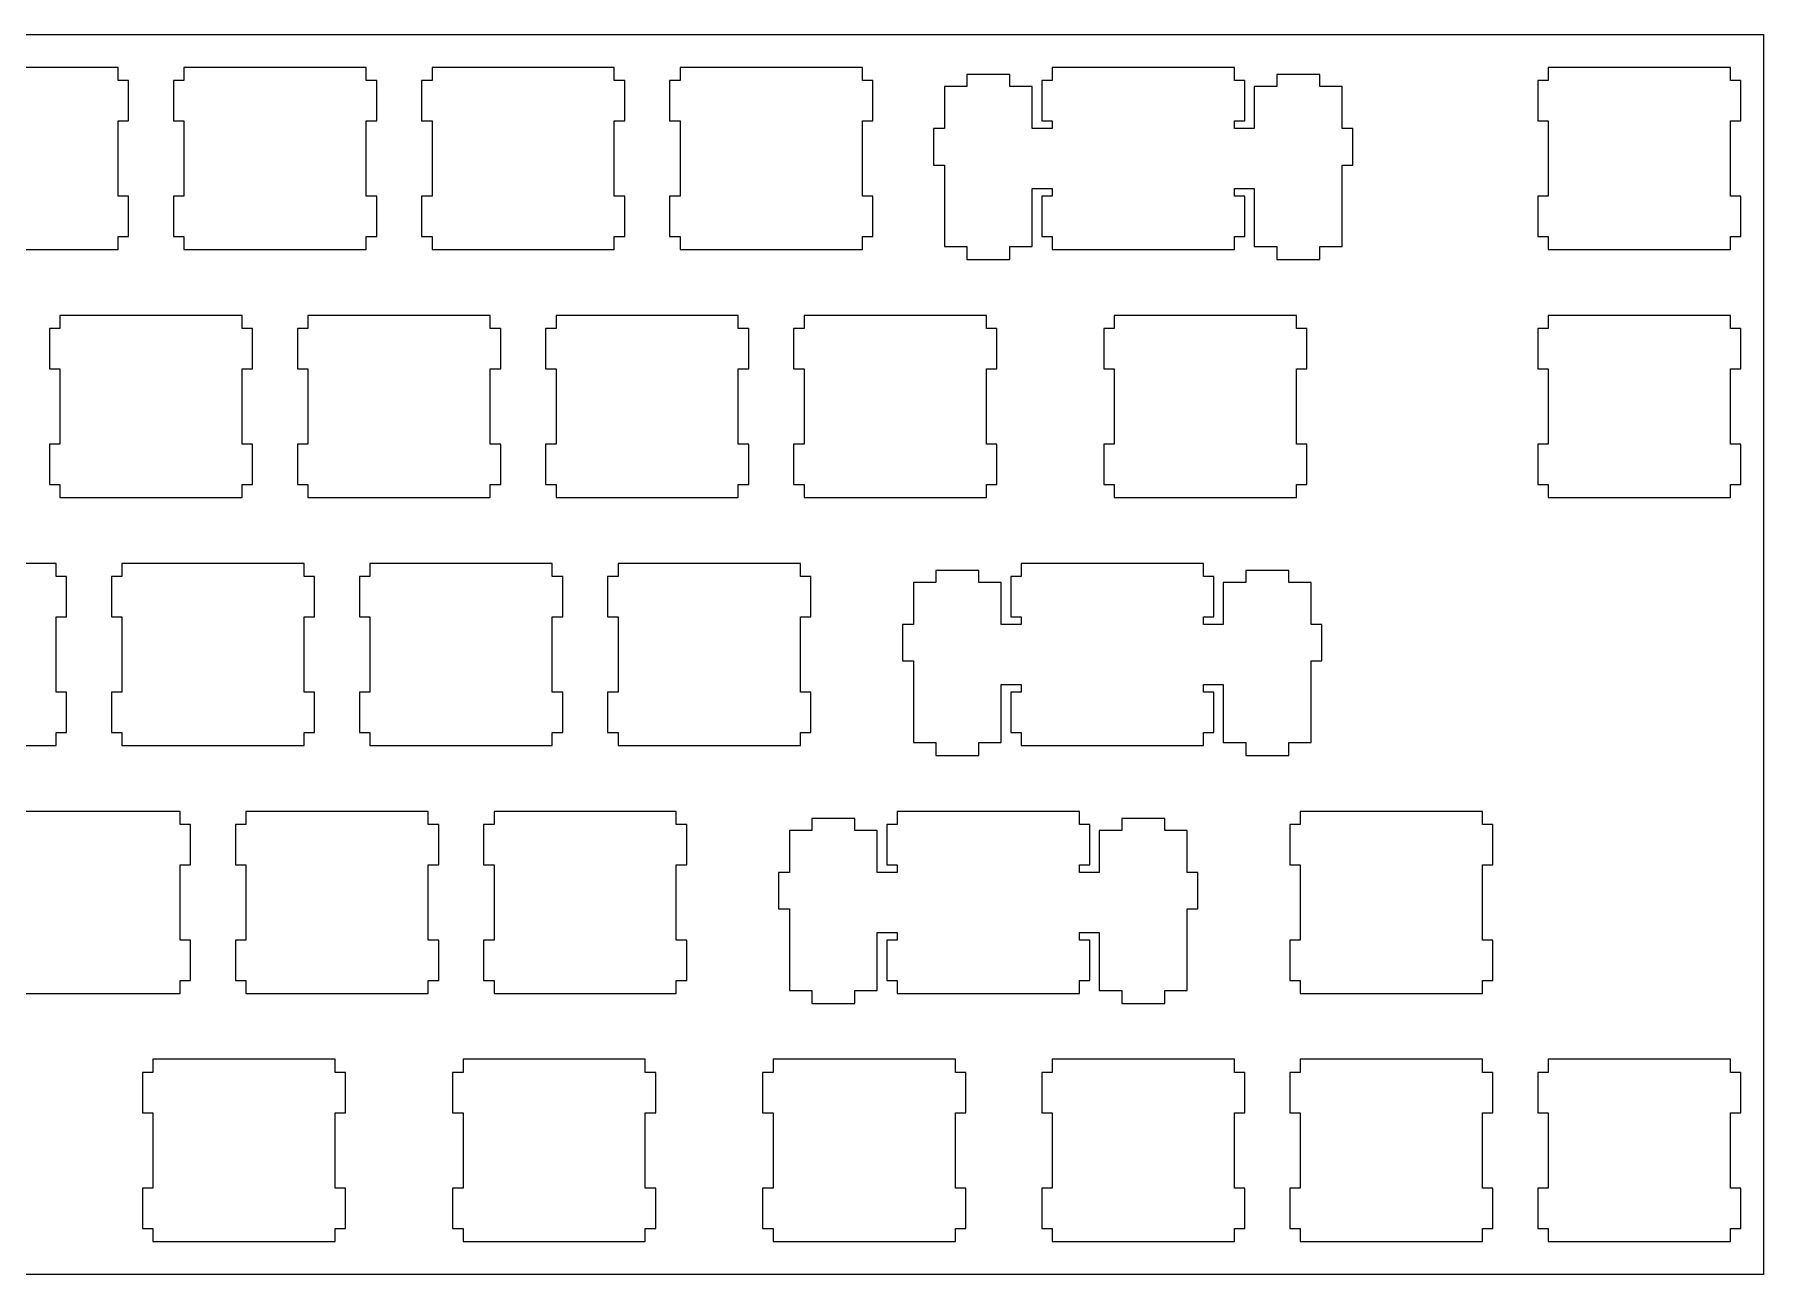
# Model space of a CAD drawing. Extents: x 0 to 314, y 0 to 96.
# Drawn here: x 181.6 to 314.4, y 0.3 to 95.5 of the extents above; entities that cross this region are included whole.
import ezdxf

# ---------------------------------------------------------------- set-up
doc = ezdxf.new("R2010")
doc.units = 0
doc.layers.get('0').update_dxf_attribs({"linetype": 'CONTINUOUS'})

msp = doc.modelspace()

# ---------------------------------------------------------------- linework, layer by layer
at = {"color": 0}
for p, q in [((0.09508, 95.5075), (314.42, 95.5075)), ((314.42, 95.5075), (314.42, 0.25769)), ((188.069, 92.9831), (174.07, 92.9831)), ((188.069, 91.9826), (188.069, 92.9831)), ((193.12, 92.9831), (193.12, 91.9826)), ((207.119, 92.9831), (193.12, 92.9831)), ((207.119, 91.9826), (207.119, 92.9831)), ((212.17, 92.9831), (212.17, 91.9826)), ((226.169, 92.9831), (212.17, 92.9831)), ((226.169, 91.9826), (226.169, 92.9831)), ((231.22, 92.9831), (231.22, 91.9826)), ((245.219, 92.9831), (231.22, 92.9831)), ((245.219, 91.9826), (245.219, 92.9831)), ((259.795, 92.9831), (259.795, 91.9826)), ((273.794, 92.9831), (259.795, 92.9831)), ((273.794, 91.9826), (273.794, 92.9831)), ((297.895, 92.9831), (297.895, 91.9826)), ((311.894, 92.9831), (297.895, 92.9831)), ((311.894, 91.9826), (311.894, 92.9831)), ((188.87, 91.9826), (188.069, 91.9826)), ((188.87, 88.8834), (188.87, 91.9826)), ((193.12, 91.9826), (192.319, 91.9826)), ((192.319, 91.9826), (192.319, 88.8834)), ((207.92, 91.9826), (207.119, 91.9826)), ((207.92, 88.8834), (207.92, 91.9826)), ((212.17, 91.9826), (211.369, 91.9826)), ((211.369, 91.9826), (211.369, 88.8834)), ((226.97, 91.9826), (226.169, 91.9826)), ((226.97, 88.8834), (226.97, 91.9826)), ((231.22, 91.9826), (230.419, 91.9826)), ((230.419, 91.9826), (230.419, 88.8834)), ((246.02, 91.9826), (245.219, 91.9826)), ((246.02, 88.8834), (246.02, 91.9826)), ((256.544, 92.4348), (253.243, 92.4348)), ((253.243, 92.4348), (253.243, 91.5127)), ((256.544, 91.5127), (256.544, 92.4348)), ((259.795, 91.9826), (258.994, 91.9826)), ((258.994, 91.9826), (258.994, 88.8834)), ((274.595, 91.9826), (273.794, 91.9826)), ((274.595, 88.8834), (274.595, 91.9826)), ((280.344, 92.4348), (277.045, 92.4348)), ((277.045, 92.4348), (277.045, 91.5127)), ((280.344, 91.5127), (280.344, 92.4348)), ((297.895, 91.9826), (297.094, 91.9826)), ((297.094, 91.9826), (297.094, 88.8834)), ((312.695, 91.9826), (311.894, 91.9826)), ((312.695, 88.8834), (312.695, 91.9826)), ((253.243, 91.5127), (251.52, 91.5127)), ((251.52, 91.5127), (251.52, 88.2826)), ((258.269, 91.5127), (256.544, 91.5127)), ((258.269, 88.2826), (258.269, 91.5127)), ((277.045, 91.5127), (275.32, 91.5127)), ((275.32, 91.5127), (275.32, 88.2826)), ((282.069, 91.5127), (280.344, 91.5127)), ((282.069, 88.2826), (282.069, 91.5127)), ((188.069, 83.0834), (188.069, 88.8834)), ((188.069, 88.8834), (188.87, 88.8834)), ((192.319, 88.8834), (193.12, 88.8834)), ((193.12, 88.8834), (193.12, 83.0834)), ((207.119, 83.0834), (207.119, 88.8834)), ((207.119, 88.8834), (207.92, 88.8834)), ((211.369, 88.8834), (212.17, 88.8834)), ((212.17, 88.8834), (212.17, 83.0834)), ((226.169, 83.0834), (226.169, 88.8834)), ((226.169, 88.8834), (226.97, 88.8834)), ((230.419, 88.8834), (231.22, 88.8834)), ((231.22, 88.8834), (231.22, 83.0834)), ((245.219, 83.0834), (245.219, 88.8834)), ((245.219, 88.8834), (246.02, 88.8834)), ((251.52, 88.2826), (250.694, 88.2826)), ((250.694, 88.2826), (250.694, 85.4837)), ((259.795, 88.2826), (258.269, 88.2826)), ((258.994, 88.8834), (259.795, 88.8834)), ((259.795, 88.8834), (259.795, 88.2826)), ((273.794, 88.2826), (273.794, 88.8834)), ((273.794, 88.8834), (274.595, 88.8834)), ((275.32, 88.2826), (273.794, 88.2826)), ((282.895, 88.2826), (282.069, 88.2826)), ((282.895, 85.4837), (282.895, 88.2826)), ((297.094, 88.8834), (297.895, 88.8834)), ((297.895, 88.8834), (297.895, 83.0834)), ((311.894, 83.0834), (311.894, 88.8834)), ((311.894, 88.8834), (312.695, 88.8834)), ((250.694, 85.4837), (251.52, 85.4837)), ((251.52, 85.4837), (251.52, 79.2138)), ((282.069, 79.2138), (282.069, 85.4837)), ((282.069, 85.4837), (282.895, 85.4837)), ((258.269, 79.2138), (258.269, 83.6828)), ((258.269, 83.6828), (259.795, 83.6828)), ((259.795, 83.6828), (259.795, 83.0834)), ((273.794, 83.0834), (273.794, 83.6828)), ((273.794, 83.6828), (275.32, 83.6828)), ((275.32, 83.6828), (275.32, 79.2138)), ((188.87, 83.0834), (188.069, 83.0834)), ((188.87, 79.9828), (188.87, 83.0834)), ((193.12, 83.0834), (192.319, 83.0834)), ((192.319, 83.0834), (192.319, 79.9828)), ((207.92, 83.0834), (207.119, 83.0834)), ((207.92, 79.9828), (207.92, 83.0834)), ((212.17, 83.0834), (211.369, 83.0834)), ((211.369, 83.0834), (211.369, 79.9828)), ((226.97, 83.0834), (226.169, 83.0834)), ((226.97, 79.9828), (226.97, 83.0834)), ((231.22, 83.0834), (230.419, 83.0834)), ((230.419, 83.0834), (230.419, 79.9828)), ((246.02, 83.0834), (245.219, 83.0834)), ((246.02, 79.9828), (246.02, 83.0834)), ((259.795, 83.0834), (258.994, 83.0834)), ((258.994, 83.0834), (258.994, 79.9828)), ((274.595, 83.0834), (273.794, 83.0834)), ((274.595, 79.9828), (274.595, 83.0834)), ((297.895, 83.0834), (297.094, 83.0834)), ((297.094, 83.0834), (297.094, 79.9828)), ((312.695, 83.0834), (311.894, 83.0834)), ((312.695, 79.9828), (312.695, 83.0834)), ((188.069, 78.9838), (188.069, 79.9828)), ((188.069, 79.9828), (188.87, 79.9828)), ((192.319, 79.9828), (193.12, 79.9828)), ((193.12, 79.9828), (193.12, 78.9838)), ((207.119, 78.9838), (207.119, 79.9828)), ((207.119, 79.9828), (207.92, 79.9828)), ((211.369, 79.9828), (212.17, 79.9828)), ((212.17, 79.9828), (212.17, 78.9838)), ((226.169, 78.9838), (226.169, 79.9828)), ((226.169, 79.9828), (226.97, 79.9828)), ((230.419, 79.9828), (231.22, 79.9828)), ((231.22, 79.9828), (231.22, 78.9838)), ((245.219, 78.9838), (245.219, 79.9828)), ((245.219, 79.9828), (246.02, 79.9828)), ((258.994, 79.9828), (259.795, 79.9828)), ((259.795, 79.9828), (259.795, 78.9838)), ((273.794, 78.9838), (273.794, 79.9828)), ((273.794, 79.9828), (274.595, 79.9828)), ((297.094, 79.9828), (297.895, 79.9828)), ((297.895, 79.9828), (297.895, 78.9838)), ((311.894, 78.9838), (311.894, 79.9828)), ((311.894, 79.9828), (312.695, 79.9828)), ((174.07, 78.9838), (188.069, 78.9838)), ((193.12, 78.9838), (207.119, 78.9838)), ((212.17, 78.9838), (226.169, 78.9838)), ((231.22, 78.9838), (245.219, 78.9838)), ((251.52, 79.2138), (253.243, 79.2138)), ((253.243, 79.2138), (253.243, 78.2327)), ((256.544, 78.2327), (256.544, 79.2138)), ((256.544, 79.2138), (258.269, 79.2138)), ((259.795, 78.9838), (273.794, 78.9838)), ((275.32, 79.2138), (277.045, 79.2138)), ((277.045, 79.2138), (277.045, 78.2327)), ((280.344, 78.2327), (280.344, 79.2138)), ((280.344, 79.2138), (282.069, 79.2138)), ((297.895, 78.9838), (311.894, 78.9838)), ((253.243, 78.2327), (256.544, 78.2327)), ((277.045, 78.2327), (280.344, 78.2327)), ((183.595, 73.9331), (183.595, 72.9326)), ((197.594, 73.9331), (183.595, 73.9331)), ((197.594, 72.9326), (197.594, 73.9331)), ((202.645, 73.9331), (202.645, 72.9326)), ((216.644, 73.9331), (202.645, 73.9331)), ((216.644, 72.9326), (216.644, 73.9331)), ((221.695, 73.9331), (221.695, 72.9326)), ((235.694, 73.9331), (221.695, 73.9331)), ((235.694, 72.9326), (235.694, 73.9331)), ((240.745, 73.9331), (240.745, 72.9326)), ((254.744, 73.9331), (240.745, 73.9331)), ((254.744, 72.9326), (254.744, 73.9331)), ((264.557, 73.9331), (264.557, 72.9326)), ((278.557, 73.9331), (264.557, 73.9331)), ((278.557, 72.9326), (278.557, 73.9331)), ((297.895, 73.9331), (297.895, 72.9326)), ((311.894, 73.9331), (297.895, 73.9331)), ((311.894, 72.9326), (311.894, 73.9331)), ((183.595, 72.9326), (182.794, 72.9326)), ((182.794, 72.9326), (182.794, 69.8334)), ((198.395, 72.9326), (197.594, 72.9326)), ((198.395, 69.8334), (198.395, 72.9326)), ((202.645, 72.9326), (201.844, 72.9326)), ((201.844, 72.9326), (201.844, 69.8334)), ((217.445, 72.9326), (216.644, 72.9326)), ((217.445, 69.8334), (217.445, 72.9326)), ((221.695, 72.9326), (220.894, 72.9326)), ((220.894, 72.9326), (220.894, 69.8334)), ((236.495, 72.9326), (235.694, 72.9326)), ((236.495, 69.8334), (236.495, 72.9326)), ((240.745, 72.9326), (239.944, 72.9326)), ((239.944, 72.9326), (239.944, 69.8334)), ((255.545, 72.9326), (254.744, 72.9326)), ((255.545, 69.8334), (255.545, 72.9326)), ((264.557, 72.9326), (263.756, 72.9326)), ((263.756, 72.9326), (263.756, 69.8334)), ((279.356, 72.9326), (278.557, 72.9326)), ((279.356, 69.8334), (279.356, 72.9326)), ((297.895, 72.9326), (297.094, 72.9326)), ((297.094, 72.9326), (297.094, 69.8334)), ((312.695, 72.9326), (311.894, 72.9326)), ((312.695, 69.8334), (312.695, 72.9326)), ((182.794, 69.8334), (183.595, 69.8334)), ((183.595, 69.8334), (183.595, 64.0334)), ((197.594, 64.0334), (197.594, 69.8334)), ((197.594, 69.8334), (198.395, 69.8334)), ((201.844, 69.8334), (202.645, 69.8334)), ((202.645, 69.8334), (202.645, 64.0334)), ((216.644, 64.0334), (216.644, 69.8334)), ((216.644, 69.8334), (217.445, 69.8334)), ((220.894, 69.8334), (221.695, 69.8334)), ((221.695, 69.8334), (221.695, 64.0334)), ((235.694, 64.0334), (235.694, 69.8334)), ((235.694, 69.8334), (236.495, 69.8334)), ((239.944, 69.8334), (240.745, 69.8334)), ((240.745, 69.8334), (240.745, 64.0334)), ((254.744, 64.0334), (254.744, 69.8334)), ((254.744, 69.8334), (255.545, 69.8334)), ((263.756, 69.8334), (264.557, 69.8334)), ((264.557, 69.8334), (264.557, 64.0334)), ((278.557, 64.0334), (278.557, 69.8334)), ((278.557, 69.8334), (279.356, 69.8334)), ((297.094, 69.8334), (297.895, 69.8334)), ((297.895, 69.8334), (297.895, 64.0334)), ((311.894, 64.0334), (311.894, 69.8334)), ((311.894, 69.8334), (312.695, 69.8334)), ((183.595, 64.0334), (182.794, 64.0334)), ((182.794, 64.0334), (182.794, 60.9328)), ((198.395, 64.0334), (197.594, 64.0334)), ((198.395, 60.9328), (198.395, 64.0334)), ((202.645, 64.0334), (201.844, 64.0334)), ((201.844, 64.0334), (201.844, 60.9328)), ((217.445, 64.0334), (216.644, 64.0334)), ((217.445, 60.9328), (217.445, 64.0334)), ((221.695, 64.0334), (220.894, 64.0334)), ((220.894, 64.0334), (220.894, 60.9328)), ((236.495, 64.0334), (235.694, 64.0334)), ((236.495, 60.9328), (236.495, 64.0334)), ((240.745, 64.0334), (239.944, 64.0334)), ((239.944, 64.0334), (239.944, 60.9328)), ((255.545, 64.0334), (254.744, 64.0334)), ((255.545, 60.9328), (255.545, 64.0334)), ((264.557, 64.0334), (263.756, 64.0334)), ((263.756, 64.0334), (263.756, 60.9328)), ((279.356, 64.0334), (278.557, 64.0334)), ((279.356, 60.9328), (279.356, 64.0334)), ((297.895, 64.0334), (297.094, 64.0334)), ((297.094, 64.0334), (297.094, 60.9328)), ((312.695, 64.0334), (311.894, 64.0334)), ((312.695, 60.9328), (312.695, 64.0334)), ((182.794, 60.9328), (183.595, 60.9328)), ((183.595, 60.9328), (183.595, 59.9338)), ((183.595, 59.9338), (197.594, 59.9338)), ((197.594, 59.9338), (197.594, 60.9328)), ((197.594, 60.9328), (198.395, 60.9328)), ((201.844, 60.9328), (202.645, 60.9328)), ((202.645, 60.9328), (202.645, 59.9338)), ((202.645, 59.9338), (216.644, 59.9338)), ((216.644, 59.9338), (216.644, 60.9328)), ((216.644, 60.9328), (217.445, 60.9328)), ((220.894, 60.9328), (221.695, 60.9328)), ((221.695, 60.9328), (221.695, 59.9338)), ((221.695, 59.9338), (235.694, 59.9338)), ((235.694, 59.9338), (235.694, 60.9328)), ((235.694, 60.9328), (236.495, 60.9328)), ((239.944, 60.9328), (240.745, 60.9328)), ((240.745, 60.9328), (240.745, 59.9338)), ((240.745, 59.9338), (254.744, 59.9338)), ((254.744, 59.9338), (254.744, 60.9328)), ((254.744, 60.9328), (255.545, 60.9328)), ((263.756, 60.9328), (264.557, 60.9328)), ((264.557, 60.9328), (264.557, 59.9338)), ((264.557, 59.9338), (278.557, 59.9338)), ((278.557, 59.9338), (278.557, 60.9328)), ((278.557, 60.9328), (279.356, 60.9328)), ((297.094, 60.9328), (297.895, 60.9328)), ((297.895, 60.9328), (297.895, 59.9338)), ((297.895, 59.9338), (311.894, 59.9338)), ((311.894, 59.9338), (311.894, 60.9328)), ((311.894, 60.9328), (312.695, 60.9328)), ((183.307, 54.8831), (169.307, 54.8831)), ((183.307, 53.8826), (183.307, 54.8831)), ((188.357, 54.8831), (188.357, 53.8826)), ((202.357, 54.8831), (188.357, 54.8831)), ((202.357, 53.8826), (202.357, 54.8831)), ((207.407, 54.8831), (207.407, 53.8826)), ((221.407, 54.8831), (207.407, 54.8831)), ((221.407, 53.8826), (221.407, 54.8831)), ((226.457, 54.8831), (226.457, 53.8826)), ((240.457, 54.8831), (226.457, 54.8831)), ((240.457, 53.8826), (240.457, 54.8831)), ((257.412, 54.8831), (257.412, 53.8826)), ((271.413, 54.8831), (257.412, 54.8831)), ((271.413, 53.8826), (271.413, 54.8831)), ((184.106, 53.8826), (183.307, 53.8826)), ((184.106, 50.7834), (184.106, 53.8826)), ((188.357, 53.8826), (187.556, 53.8826)), ((187.556, 53.8826), (187.556, 50.7834)), ((203.156, 53.8826), (202.357, 53.8826)), ((203.156, 50.7834), (203.156, 53.8826)), ((207.407, 53.8826), (206.606, 53.8826)), ((206.606, 53.8826), (206.606, 50.7834)), ((222.206, 53.8826), (221.407, 53.8826)), ((222.206, 50.7834), (222.206, 53.8826)), ((226.457, 53.8826), (225.656, 53.8826)), ((225.656, 53.8826), (225.656, 50.7834)), ((241.256, 53.8826), (240.457, 53.8826)), ((241.256, 50.7834), (241.256, 53.8826)), ((250.862, 53.4127), (249.137, 53.4127)), ((249.137, 53.4127), (249.137, 50.1826)), ((254.161, 54.3334), (250.862, 54.3334)), ((250.862, 54.3334), (250.862, 53.4127)), ((254.161, 53.4127), (254.161, 54.3334)), ((255.888, 53.4127), (254.161, 53.4127)), ((255.888, 50.1826), (255.888, 53.4127)), ((257.412, 53.8826), (256.611, 53.8826)), ((256.611, 53.8826), (256.611, 50.7834)), ((272.212, 53.8826), (271.413, 53.8826)), ((272.212, 50.7834), (272.212, 53.8826)), ((274.662, 53.4127), (272.937, 53.4127)), ((272.937, 53.4127), (272.937, 50.1826)), ((277.963, 54.3334), (274.662, 54.3334)), ((274.662, 54.3334), (274.662, 53.4127)), ((277.963, 53.4127), (277.963, 54.3334)), ((279.688, 53.4127), (277.963, 53.4127)), ((279.688, 50.1826), (279.688, 53.4127)), ((183.307, 44.9834), (183.307, 50.7834)), ((183.307, 50.7834), (184.106, 50.7834)), ((187.556, 50.7834), (188.357, 50.7834)), ((188.357, 50.7834), (188.357, 44.9834)), ((202.357, 44.9834), (202.357, 50.7834)), ((202.357, 50.7834), (203.156, 50.7834)), ((206.606, 50.7834), (207.407, 50.7834)), ((207.407, 50.7834), (207.407, 44.9834)), ((221.407, 44.9834), (221.407, 50.7834)), ((221.407, 50.7834), (222.206, 50.7834)), ((225.656, 50.7834), (226.457, 50.7834)), ((226.457, 50.7834), (226.457, 44.9834)), ((240.457, 44.9834), (240.457, 50.7834)), ((240.457, 50.7834), (241.256, 50.7834)), ((256.611, 50.7834), (257.412, 50.7834)), ((257.412, 50.7834), (257.412, 50.1826)), ((271.413, 50.1826), (271.413, 50.7834)), ((271.413, 50.7834), (272.212, 50.7834)), ((249.137, 50.1826), (248.313, 50.1826)), ((248.313, 50.1826), (248.313, 47.3837)), ((257.412, 50.1826), (255.888, 50.1826)), ((272.937, 50.1826), (271.413, 50.1826)), ((280.512, 50.1826), (279.688, 50.1826)), ((280.512, 47.3837), (280.512, 50.1826)), ((248.313, 47.3837), (249.137, 47.3837)), ((249.137, 47.3837), (249.137, 41.1138)), ((279.688, 41.1138), (279.688, 47.3837)), ((279.688, 47.3837), (280.512, 47.3837)), ((255.888, 41.1138), (255.888, 45.5828)), ((255.888, 45.5828), (257.412, 45.5828)), ((257.412, 45.5828), (257.412, 44.9834)), ((271.413, 44.9834), (271.413, 45.5828)), ((271.413, 45.5828), (272.937, 45.5828)), ((272.937, 45.5828), (272.937, 41.1138)), ((184.106, 44.9834), (183.307, 44.9834)), ((184.106, 41.8828), (184.106, 44.9834)), ((188.357, 44.9834), (187.556, 44.9834)), ((187.556, 44.9834), (187.556, 41.8828)), ((203.156, 44.9834), (202.357, 44.9834)), ((203.156, 41.8828), (203.156, 44.9834)), ((207.407, 44.9834), (206.606, 44.9834)), ((206.606, 44.9834), (206.606, 41.8828)), ((222.206, 44.9834), (221.407, 44.9834)), ((222.206, 41.8828), (222.206, 44.9834)), ((226.457, 44.9834), (225.656, 44.9834)), ((225.656, 44.9834), (225.656, 41.8828)), ((241.256, 44.9834), (240.457, 44.9834)), ((241.256, 41.8828), (241.256, 44.9834)), ((257.412, 44.9834), (256.611, 44.9834)), ((256.611, 44.9834), (256.611, 41.8828)), ((272.212, 44.9834), (271.413, 44.9834)), ((272.212, 41.8828), (272.212, 44.9834)), ((183.307, 40.8838), (183.307, 41.8828)), ((183.307, 41.8828), (184.106, 41.8828)), ((187.556, 41.8828), (188.357, 41.8828)), ((188.357, 41.8828), (188.357, 40.8838)), ((202.357, 40.8838), (202.357, 41.8828)), ((202.357, 41.8828), (203.156, 41.8828)), ((206.606, 41.8828), (207.407, 41.8828)), ((207.407, 41.8828), (207.407, 40.8838)), ((221.407, 40.8838), (221.407, 41.8828)), ((221.407, 41.8828), (222.206, 41.8828)), ((225.656, 41.8828), (226.457, 41.8828)), ((226.457, 41.8828), (226.457, 40.8838)), ((240.457, 40.8838), (240.457, 41.8828)), ((240.457, 41.8828), (241.256, 41.8828)), ((256.611, 41.8828), (257.412, 41.8828)), ((257.412, 41.8828), (257.412, 40.8838)), ((271.413, 40.8838), (271.413, 41.8828)), ((271.413, 41.8828), (272.212, 41.8828)), ((169.307, 40.8838), (183.307, 40.8838)), ((188.357, 40.8838), (202.357, 40.8838)), ((207.407, 40.8838), (221.407, 40.8838)), ((226.457, 40.8838), (240.457, 40.8838)), ((249.137, 41.1138), (250.862, 41.1138)), ((250.862, 41.1138), (250.862, 40.1327)), ((250.862, 40.1327), (254.161, 40.1327)), ((254.161, 40.1327), (254.161, 41.1138)), ((254.161, 41.1138), (255.888, 41.1138)), ((257.412, 40.8838), (271.413, 40.8838)), ((272.937, 41.1138), (274.662, 41.1138)), ((274.662, 41.1138), (274.662, 40.1327)), ((274.662, 40.1327), (277.963, 40.1327)), ((277.963, 40.1327), (277.963, 41.1138)), ((277.963, 41.1138), (279.688, 41.1138)), ((192.832, 35.833), (178.832, 35.833)), ((192.832, 34.8327), (192.832, 35.833)), ((193.631, 34.8327), (192.832, 34.8327)), ((193.631, 31.7348), (193.631, 34.8327)), ((197.882, 34.8327), (197.081, 34.8327)), ((197.081, 34.8327), (197.081, 31.7348)), ((197.882, 35.833), (197.882, 34.8327)), ((211.882, 35.833), (197.882, 35.833)), ((211.882, 34.8327), (211.882, 35.833)), ((212.681, 34.8327), (211.882, 34.8327)), ((212.681, 31.7348), (212.681, 34.8327)), ((216.932, 34.8327), (216.131, 34.8327)), ((216.131, 34.8327), (216.131, 31.7348)), ((216.932, 35.833), (216.932, 34.8327)), ((230.932, 35.833), (216.932, 35.833)), ((230.932, 34.8327), (230.932, 35.833)), ((231.731, 34.8327), (230.932, 34.8327)), ((231.731, 31.7348), (231.731, 34.8327)), ((244.638, 35.2848), (241.337, 35.2848)), ((241.337, 35.2848), (241.337, 34.3628)), ((244.638, 34.3628), (244.638, 35.2848)), ((247.887, 34.8327), (247.088, 34.8327)), ((247.088, 34.8327), (247.088, 31.7348)), ((247.887, 35.833), (247.887, 34.8327)), ((261.888, 35.833), (247.887, 35.833)), ((261.888, 34.8327), (261.888, 35.833)), ((262.687, 34.8327), (261.888, 34.8327)), ((262.687, 31.7348), (262.687, 34.8327)), ((268.438, 35.2848), (265.137, 35.2848)), ((265.137, 35.2848), (265.137, 34.3628)), ((268.438, 34.3628), (268.438, 35.2848)), ((278.845, 34.8327), (278.044, 34.8327)), ((278.044, 34.8327), (278.044, 31.7348)), ((278.845, 35.833), (278.845, 34.8327)), ((292.844, 35.833), (278.845, 35.833)), ((292.844, 34.8327), (292.844, 35.833)), ((293.645, 34.8327), (292.844, 34.8327)), ((293.645, 31.7348), (293.645, 34.8327)), ((241.337, 34.3628), (239.612, 34.3628)), ((239.612, 34.3628), (239.612, 31.1326)), ((246.363, 34.3628), (244.638, 34.3628)), ((246.363, 31.1326), (246.363, 34.3628)), ((265.137, 34.3628), (263.412, 34.3628)), ((263.412, 34.3628), (263.412, 31.1326)), ((270.163, 34.3628), (268.438, 34.3628)), ((270.163, 31.1326), (270.163, 34.3628)), ((192.832, 25.9333), (192.832, 31.7348)), ((192.832, 31.7348), (193.631, 31.7348)), ((197.081, 31.7348), (197.882, 31.7348)), ((197.882, 31.7348), (197.882, 25.9333)), ((211.882, 25.9333), (211.882, 31.7348)), ((211.882, 31.7348), (212.681, 31.7348)), ((216.131, 31.7348), (216.932, 31.7348)), ((216.932, 31.7348), (216.932, 25.9333)), ((230.932, 25.9333), (230.932, 31.7348)), ((230.932, 31.7348), (231.731, 31.7348)), ((239.612, 31.1326), (238.788, 31.1326)), ((238.788, 31.1326), (238.788, 28.3338)), ((247.887, 31.1326), (246.363, 31.1326)), ((247.088, 31.7348), (247.887, 31.7348)), ((247.887, 31.7348), (247.887, 31.1326)), ((261.888, 31.1326), (261.888, 31.7348)), ((261.888, 31.7348), (262.687, 31.7348)), ((263.412, 31.1326), (261.888, 31.1326)), ((270.987, 31.1326), (270.163, 31.1326)), ((270.987, 28.3338), (270.987, 31.1326)), ((278.044, 31.7348), (278.845, 31.7348)), ((278.845, 31.7348), (278.845, 25.9333)), ((292.844, 25.9333), (292.844, 31.7348)), ((292.844, 31.7348), (293.645, 31.7348)), ((238.788, 28.3338), (239.612, 28.3338)), ((239.612, 28.3338), (239.612, 22.0638)), ((270.163, 22.0638), (270.163, 28.3338)), ((270.163, 28.3338), (270.987, 28.3338)), ((193.631, 25.9333), (192.832, 25.9333)), ((193.631, 22.8327), (193.631, 25.9333)), ((197.882, 25.9333), (197.081, 25.9333)), ((197.081, 25.9333), (197.081, 22.8327)), ((212.681, 25.9333), (211.882, 25.9333)), ((212.681, 22.8327), (212.681, 25.9333)), ((216.932, 25.9333), (216.131, 25.9333)), ((216.131, 25.9333), (216.131, 22.8327)), ((231.731, 25.9333), (230.932, 25.9333)), ((231.731, 22.8327), (231.731, 25.9333)), ((246.363, 22.0638), (246.363, 26.5327)), ((246.363, 26.5327), (247.887, 26.5327)), ((247.887, 25.9333), (247.088, 25.9333)), ((247.088, 25.9333), (247.088, 22.8327)), ((247.887, 26.5327), (247.887, 25.9333)), ((261.888, 25.9333), (261.888, 26.5327)), ((261.888, 26.5327), (263.412, 26.5327)), ((262.687, 25.9333), (261.888, 25.9333)), ((262.687, 22.8327), (262.687, 25.9333)), ((263.412, 26.5327), (263.412, 22.0638)), ((278.845, 25.9333), (278.044, 25.9333)), ((278.044, 25.9333), (278.044, 22.8327)), ((293.645, 25.9333), (292.844, 25.9333)), ((293.645, 22.8327), (293.645, 25.9333)), ((192.832, 21.8336), (192.832, 22.8327)), ((192.832, 22.8327), (193.631, 22.8327)), ((197.081, 22.8327), (197.882, 22.8327)), ((197.882, 22.8327), (197.882, 21.8336)), ((211.882, 21.8336), (211.882, 22.8327)), ((211.882, 22.8327), (212.681, 22.8327)), ((216.131, 22.8327), (216.932, 22.8327)), ((216.932, 22.8327), (216.932, 21.8336)), ((230.932, 21.8336), (230.932, 22.8327)), ((230.932, 22.8327), (231.731, 22.8327)), ((247.088, 22.8327), (247.887, 22.8327)), ((247.887, 22.8327), (247.887, 21.8336)), ((261.888, 21.8336), (261.888, 22.8327)), ((261.888, 22.8327), (262.687, 22.8327)), ((278.044, 22.8327), (278.845, 22.8327)), ((278.845, 22.8327), (278.845, 21.8336)), ((292.844, 21.8336), (292.844, 22.8327)), ((292.844, 22.8327), (293.645, 22.8327)), ((178.832, 21.8336), (192.832, 21.8336)), ((197.882, 21.8336), (211.882, 21.8336)), ((216.932, 21.8336), (230.932, 21.8336)), ((239.612, 22.0638), (241.337, 22.0638)), ((241.337, 22.0638), (241.337, 21.0826)), ((244.638, 21.0826), (244.638, 22.0638)), ((244.638, 22.0638), (246.363, 22.0638)), ((247.887, 21.8336), (261.888, 21.8336)), ((263.412, 22.0638), (265.137, 22.0638)), ((265.137, 22.0638), (265.137, 21.0826)), ((268.438, 21.0826), (268.438, 22.0638)), ((268.438, 22.0638), (270.163, 22.0638)), ((278.845, 21.8336), (292.844, 21.8336)), ((241.337, 21.0826), (244.638, 21.0826)), ((265.137, 21.0826), (268.438, 21.0826)), ((190.737, 16.7831), (190.737, 15.7827)), ((204.738, 16.7831), (190.737, 16.7831)), ((204.738, 15.7827), (204.738, 16.7831)), ((214.551, 16.7831), (214.551, 15.7827)), ((228.55, 16.7831), (214.551, 16.7831)), ((228.55, 15.7827), (228.55, 16.7831)), ((238.362, 16.7831), (238.362, 15.7827)), ((252.361, 16.7831), (238.362, 16.7831)), ((252.361, 15.7827), (252.361, 16.7831)), ((259.795, 16.7831), (259.795, 15.7827)), ((273.794, 16.7831), (259.795, 16.7831)), ((273.794, 15.7827), (273.794, 16.7831)), ((278.845, 16.7831), (278.845, 15.7827)), ((292.844, 16.7831), (278.845, 16.7831)), ((292.844, 15.7827), (292.844, 16.7831)), ((297.895, 16.7831), (297.895, 15.7827)), ((311.894, 16.7831), (297.895, 16.7831)), ((311.894, 15.7827), (311.894, 16.7831)), ((190.737, 15.7827), (189.938, 15.7827)), ((189.938, 15.7827), (189.938, 12.6848)), ((205.537, 15.7827), (204.738, 15.7827)), ((205.537, 12.6848), (205.537, 15.7827)), ((214.551, 15.7827), (213.75, 15.7827)), ((213.75, 15.7827), (213.75, 12.6848)), ((229.351, 15.7827), (228.55, 15.7827)), ((229.351, 12.6848), (229.351, 15.7827)), ((238.362, 15.7827), (237.563, 15.7827)), ((237.563, 15.7827), (237.563, 12.6848)), ((253.162, 15.7827), (252.361, 15.7827)), ((253.162, 12.6848), (253.162, 15.7827)), ((259.795, 15.7827), (258.994, 15.7827)), ((258.994, 15.7827), (258.994, 12.6848)), ((274.595, 15.7827), (273.794, 15.7827)), ((274.595, 12.6848), (274.595, 15.7827)), ((278.845, 15.7827), (278.044, 15.7827)), ((278.044, 15.7827), (278.044, 12.6848)), ((293.645, 15.7827), (292.844, 15.7827)), ((293.645, 12.6848), (293.645, 15.7827)), ((297.895, 15.7827), (297.094, 15.7827)), ((297.094, 15.7827), (297.094, 12.6848)), ((312.695, 15.7827), (311.894, 15.7827)), ((312.695, 12.6848), (312.695, 15.7827)), ((189.938, 12.6848), (190.737, 12.6848)), ((190.737, 12.6848), (190.737, 6.88329)), ((204.738, 6.88329), (204.738, 12.6848)), ((204.738, 12.6848), (205.537, 12.6848)), ((213.75, 12.6848), (214.551, 12.6848)), ((214.551, 12.6848), (214.551, 6.88329)), ((228.55, 6.88329), (228.55, 12.6848)), ((228.55, 12.6848), (229.351, 12.6848)), ((237.563, 12.6848), (238.362, 12.6848)), ((238.362, 12.6848), (238.362, 6.88329)), ((252.361, 6.88329), (252.361, 12.6848)), ((252.361, 12.6848), (253.162, 12.6848)), ((258.994, 12.6848), (259.795, 12.6848)), ((259.795, 12.6848), (259.795, 6.88329)), ((273.794, 6.88329), (273.794, 12.6848)), ((273.794, 12.6848), (274.595, 12.6848)), ((278.044, 12.6848), (278.845, 12.6848)), ((278.845, 12.6848), (278.845, 6.88329)), ((292.844, 6.88329), (292.844, 12.6848)), ((292.844, 12.6848), (293.645, 12.6848)), ((297.094, 12.6848), (297.895, 12.6848)), ((297.895, 12.6848), (297.895, 6.88329)), ((311.894, 6.88329), (311.894, 12.6848)), ((311.894, 12.6848), (312.695, 12.6848)), ((190.737, 6.88329), (189.938, 6.88329)), ((189.938, 6.88329), (189.938, 3.78273)), ((205.537, 6.88329), (204.738, 6.88329)), ((205.537, 3.78273), (205.537, 6.88329)), ((214.551, 6.88329), (213.75, 6.88329)), ((213.75, 6.88329), (213.75, 3.78273)), ((229.351, 6.88329), (228.55, 6.88329)), ((229.351, 3.78273), (229.351, 6.88329)), ((238.362, 6.88329), (237.563, 6.88329)), ((237.563, 6.88329), (237.563, 3.78273)), ((253.162, 6.88329), (252.361, 6.88329)), ((253.162, 3.78273), (253.162, 6.88329)), ((259.795, 6.88329), (258.994, 6.88329)), ((258.994, 6.88329), (258.994, 3.78273)), ((274.595, 6.88329), (273.794, 6.88329)), ((274.595, 3.78273), (274.595, 6.88329)), ((278.845, 6.88329), (278.044, 6.88329)), ((278.044, 6.88329), (278.044, 3.78273)), ((293.645, 6.88329), (292.844, 6.88329)), ((293.645, 3.78273), (293.645, 6.88329)), ((297.895, 6.88329), (297.094, 6.88329)), ((297.094, 6.88329), (297.094, 3.78273)), ((312.695, 6.88329), (311.894, 6.88329)), ((312.695, 3.78273), (312.695, 6.88329)), ((189.938, 3.78273), (190.737, 3.78273)), ((190.737, 3.78273), (190.737, 2.78364)), ((190.737, 2.78364), (204.738, 2.78364)), ((204.738, 2.78364), (204.738, 3.78273)), ((204.738, 3.78273), (205.537, 3.78273)), ((213.75, 3.78273), (214.551, 3.78273)), ((214.551, 3.78273), (214.551, 2.78364)), ((214.551, 2.78364), (228.55, 2.78364)), ((228.55, 2.78364), (228.55, 3.78273)), ((228.55, 3.78273), (229.351, 3.78273)), ((237.563, 3.78273), (238.362, 3.78273)), ((238.362, 3.78273), (238.362, 2.78364)), ((238.362, 2.78364), (252.361, 2.78364)), ((252.361, 2.78364), (252.361, 3.78273)), ((252.361, 3.78273), (253.162, 3.78273)), ((258.994, 3.78273), (259.795, 3.78273)), ((259.795, 3.78273), (259.795, 2.78364)), ((259.795, 2.78364), (273.794, 2.78364)), ((273.794, 2.78364), (273.794, 3.78273)), ((273.794, 3.78273), (274.595, 3.78273)), ((278.044, 3.78273), (278.845, 3.78273)), ((278.845, 3.78273), (278.845, 2.78364)), ((278.845, 2.78364), (292.844, 2.78364)), ((292.844, 2.78364), (292.844, 3.78273)), ((292.844, 3.78273), (293.645, 3.78273)), ((297.094, 3.78273), (297.895, 3.78273)), ((297.895, 3.78273), (297.895, 2.78364)), ((297.895, 2.78364), (311.894, 2.78364)), ((311.894, 2.78364), (311.894, 3.78273)), ((311.894, 3.78273), (312.695, 3.78273)), ((314.42, 0.25769), (0.09508, 0.25769))]:
    msp.add_line(p, q, dxfattribs=at)

doc.saveas('drawing.dxf')
